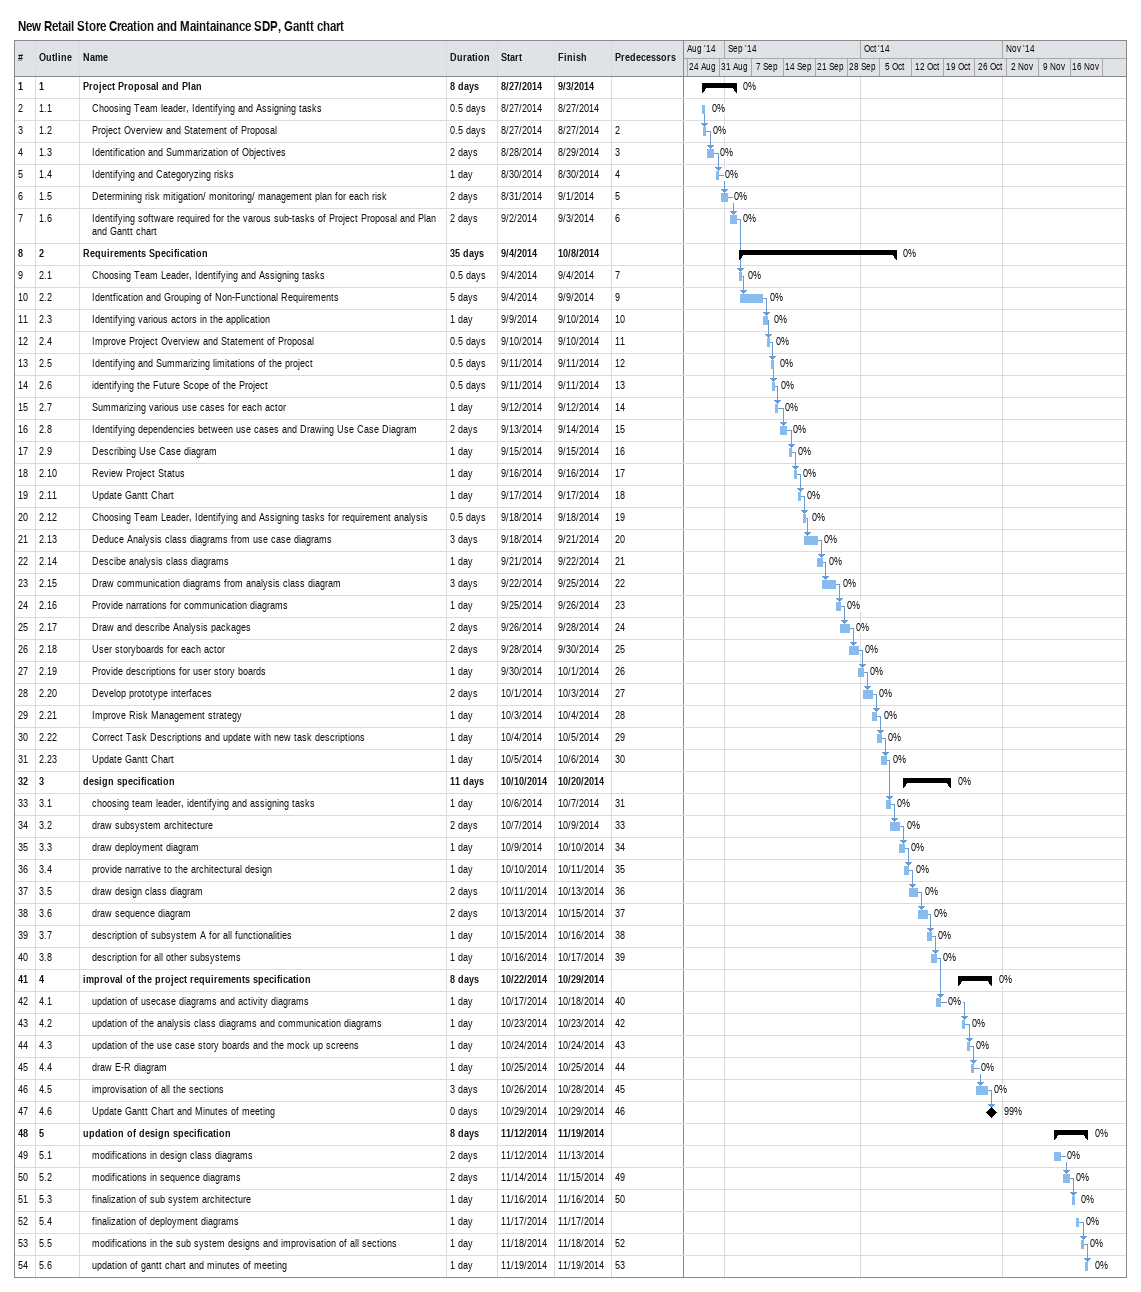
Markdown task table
New Retail Store Creation and Maintainance SDP, Gantt chart

| ID | WBS | Task | Duration | Start | Finish | Predecessors | % complete |
|---|---|---|---|---|---|---|---|
| 1 | 1 | **Project Proposal and Plan** | 8d | 2014-08-27 | 2014-09-03 |  | 0 |
| 2 | 1.1 | Choosing Team leader, Identifying and Assigning tasks | 0.5d | 2014-08-27 | 2014-08-27 |  | 0 |
| 3 | 1.2 | Project Overview and Statement of Proposal | 0.5d | 2014-08-27 | 2014-08-27 | 2 | 0 |
| 4 | 1.3 | Identification and Summarization of Objectives | 2d | 2014-08-28 | 2014-08-29 | 3 | 0 |
| 5 | 1.4 | Identifying and Categoryzing risks | 1d | 2014-08-30 | 2014-08-30 | 4 | 0 |
| 6 | 1.5 | Determining risk mitigation/ monitoring/ management plan for each risk | 2d | 2014-08-31 | 2014-09-01 | 5 | 0 |
| 7 | 1.6 | Identifying software required for the varous sub-tasks of Project Proposal and Plan and Gantt chart | 2d | 2014-09-02 | 2014-09-03 | 6 | 0 |
| 8 | 2 | **Requirements Specification** | 35d | 2014-09-04 | 2014-10-08 |  | 0 |
| 9 | 2.1 | Choosing Team Leader, Identifying and Assigning tasks | 0.5d | 2014-09-04 | 2014-09-04 | 7 | 0 |
| 10 | 2.2 | Identfication and Grouping of Non-Functional Requirements | 5d | 2014-09-04 | 2014-09-09 | 9 | 0 |
| 11 | 2.3 | Identifying various actors in the application | 1d | 2014-09-09 | 2014-09-10 | 10 | 0 |
| 12 | 2.4 | Improve Project Overview and Statement of Proposal | 0.5d | 2014-09-10 | 2014-09-10 | 11 | 0 |
| 13 | 2.5 | Identifying and Summarizing limitations of the project | 0.5d | 2014-09-11 | 2014-09-11 | 12 | 0 |
| 14 | 2.6 | identifying the Future Scope of the Project | 0.5d | 2014-09-11 | 2014-09-11 | 13 | 0 |
| 15 | 2.7 | Summarizing various use cases for each actor | 1d | 2014-09-12 | 2014-09-12 | 14 | 0 |
| 16 | 2.8 | Identifying dependencies between use cases and Drawing Use Case Diagram | 2d | 2014-09-13 | 2014-09-14 | 15 | 0 |
| 17 | 2.9 | Describing Use Case diagram | 1d | 2014-09-15 | 2014-09-15 | 16 | 0 |
| 18 | 2.10 | Review Project Status | 1d | 2014-09-16 | 2014-09-16 | 17 | 0 |
| 19 | 2.11 | Update Gantt Chart | 1d | 2014-09-17 | 2014-09-17 | 18 | 0 |
| 20 | 2.12 | Choosing Team Leader, Identifying and Assigning tasks for requirement analysis | 0.5d | 2014-09-18 | 2014-09-18 | 19 | 0 |
| 21 | 2.13 | Deduce Analysis class diagrams from use case diagrams | 3d | 2014-09-18 | 2014-09-21 | 20 | 0 |
| 22 | 2.14 | Descibe analysis class diagrams | 1d | 2014-09-21 | 2014-09-22 | 21 | 0 |
| 23 | 2.15 | Draw communication diagrams from analysis class diagram | 3d | 2014-09-22 | 2014-09-25 | 22 | 0 |
| 24 | 2.16 | Provide narrations for communication diagrams | 1d | 2014-09-25 | 2014-09-26 | 23 | 0 |
| 25 | 2.17 | Draw and describe Analysis packages | 2d | 2014-09-26 | 2014-09-28 | 24 | 0 |
| 26 | 2.18 | User storyboards for each actor | 2d | 2014-09-28 | 2014-09-30 | 25 | 0 |
| 27 | 2.19 | Provide descriptions for user story boards | 1d | 2014-09-30 | 2014-10-01 | 26 | 0 |
| 28 | 2.20 | Develop prototype interfaces | 2d | 2014-10-01 | 2014-10-03 | 27 | 0 |
| 29 | 2.21 | Improve Risk Management strategy | 1d | 2014-10-03 | 2014-10-04 | 28 | 0 |
| 30 | 2.22 | Correct Task Descriptions and update with new task descriptions | 1d | 2014-10-04 | 2014-10-05 | 29 | 0 |
| 31 | 2.23 | Update Gantt Chart | 1d | 2014-10-05 | 2014-10-06 | 30 | 0 |
| 32 | 3 | **design specification** | 11d | 2014-10-10 | 2014-10-20 |  | 0 |
| 33 | 3.1 | choosing team leader, identifying and assigning tasks | 1d | 2014-10-06 | 2014-10-07 | 31 | 0 |
| 34 | 3.2 | draw subsystem architecture | 2d | 2014-10-07 | 2014-10-09 | 33 | 0 |
| 35 | 3.3 | draw deployment diagram | 1d | 2014-10-09 | 2014-10-10 | 34 | 0 |
| 36 | 3.4 | provide narrative to the architectural design | 1d | 2014-10-10 | 2014-10-11 | 35 | 0 |
| 37 | 3.5 | draw design class diagram | 2d | 2014-10-11 | 2014-10-13 | 36 | 0 |
| 38 | 3.6 | draw sequence diagram | 2d | 2014-10-13 | 2014-10-15 | 37 | 0 |
| 39 | 3.7 | description of subsystem A for all functionalities | 1d | 2014-10-15 | 2014-10-16 | 38 | 0 |
| 40 | 3.8 | description for all other subsystems | 1d | 2014-10-16 | 2014-10-17 | 39 | 0 |
| 41 | 4 | **improval of the project requirements specification** | 8d | 2014-10-22 | 2014-10-29 |  | 0 |
| 42 | 4.1 | updation of usecase diagrams and activity diagrams | 1d | 2014-10-17 | 2014-10-18 | 40 | 0 |
| 43 | 4.2 | updation of the analysis class diagrams and communication diagrams | 1d | 2014-10-23 | 2014-10-23 | 42 | 0 |
| 44 | 4.3 | updation of the use case story boards and the mock up screens | 1d | 2014-10-24 | 2014-10-24 | 43 | 0 |
| 45 | 4.4 | draw E-R diagram | 1d | 2014-10-25 | 2014-10-25 | 44 | 0 |
| 46 | 4.5 | improvisation of all the sections | 3d | 2014-10-26 | 2014-10-28 | 45 | 0 |
| 47 | 4.6 | Update Gantt Chart and Minutes of meeting | 0d | 2014-10-29 | 2014-10-29 | 46 | 99 |
| 48 | 5 | **updation of design specification** | 8d | 2014-11-12 | 2014-11-19 |  | 0 |
| 49 | 5.1 | modifications in design class diagrams | 2d | 2014-11-12 | 2014-11-13 |  | 0 |
| 50 | 5.2 | modifications in sequence diagrams | 2d | 2014-11-14 | 2014-11-15 | 49 | 0 |
| 51 | 5.3 | finalization of sub system architecture | 1d | 2014-11-16 | 2014-11-16 | 50 | 0 |
| 52 | 5.4 | finalization of deployment diagrams | 1d | 2014-11-17 | 2014-11-17 |  | 0 |
| 53 | 5.5 | modifications in the sub system designs and improvisation of all sections | 1d | 2014-11-18 | 2014-11-18 | 52 | 0 |
| 54 | 5.6 | updation of gantt chart and minutes of meeting | 1d | 2014-11-19 | 2014-11-19 | 53 | 0 |
